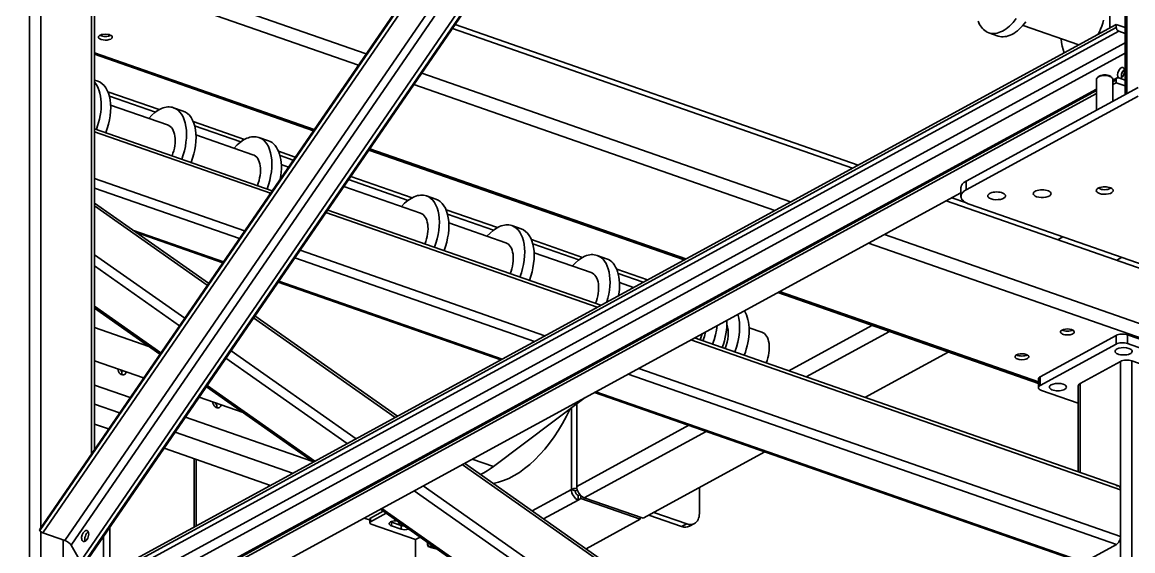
# Model space of a CAD drawing. Header units: millimetres. Extents: x 0 to 594, y 0 to 420.
# Drawn here: x 221.56 to 249, y 310.15 to 323.2 of the extents above; entities that cross this region are included whole.
import ezdxf

# ---------------------------------------------------------------- set-up
doc = ezdxf.new("R2010")
doc.units = ezdxf.units.MM

msp = doc.modelspace()

# ---------------------------------------------------------------- linework, layer by layer
at = {"color": 1, "lineweight": 35}
for p, q in [((248.808, 321.416), (248.808, 338.932)), ((248.852, 321.44), (248.852, 338.987)), ((221.984, 310.667), (236.874, 332.341)), ((236.884, 332.323), (221.994, 310.65)), ((222.072, 310.59), (236.962, 332.264)), ((222.611, 310.402), (237.501, 332.076)), ((222.767, 310.283), (237.657, 331.957)), ((222.997, 309.883), (237.888, 331.557)), ((223.075, 309.824), (237.966, 331.498)), ((223.098, 309.816), (237.989, 331.489)), ((230.059, 322.421), (221.709, 325.332)), ((221.559, 325.034), (229.865, 322.139)), ((248.431, 323.06), (248.431, 324.412)), ((221.74, 324.219), (221.74, 307.467)), ((222.022, 310.722), (222.022, 324.233)), ((223.271, 312.54), (223.271, 323.797)), ((223.346, 312.65), (223.346, 323.729)), ((246.122, 323.292), (246.041, 323.193)), ((248.276, 323.251), (248.258, 323.177)), ((248.59, 323.147), (222.003, 308.665)), ((248.59, 323.075), (222.003, 308.593)), ((248.652, 322.981), (222.065, 308.499)), ((232.189, 323.047), (242.077, 319.599)), ((232.255, 323.144), (242.212, 319.673)), ((245.216, 323.147), (245.179, 323.228)), ((245.238, 323.11), (245.216, 323.147)), ((245.261, 323.076), (245.238, 323.11)), ((245.287, 323.046), (245.261, 323.076)), ((245.314, 323.018), (245.287, 323.046)), ((245.343, 322.994), (245.314, 323.018)), ((245.373, 322.974), (245.343, 322.994)), ((245.405, 322.957), (245.373, 322.974)), ((245.778, 322.982), (245.734, 322.962)), ((245.823, 323.007), (245.778, 322.982)), ((245.868, 323.037), (245.823, 323.007)), ((245.912, 323.07), (245.868, 323.037)), ((245.956, 323.107), (245.912, 323.07)), ((246.041, 323.193), (245.956, 323.107)), ((246.147, 322.988), (246.102, 322.955)), ((246.19, 323.026), (246.147, 322.988)), ((246.276, 323.111), (246.19, 323.026)), ((246.357, 323.211), (246.276, 323.111)), ((247.666, 322.643), (246.287, 323.124)), ((248.206, 323.033), (248.174, 322.965)), ((248.235, 323.104), (248.206, 323.033)), ((248.258, 323.177), (248.235, 323.104)), ((248.59, 323.075), (248.59, 323.147)), ((248.59, 323.147), (248.808, 323.071)), ((248.595, 323.046), (248.59, 323.075)), ((248.608, 323.017), (248.595, 323.046)), ((248.628, 322.995), (248.608, 323.017)), ((248.652, 322.981), (248.628, 322.995)), ((248.808, 322.927), (248.652, 322.981)), ((223.448, 322.848), (223.445, 322.833)), ((223.445, 322.833), (223.447, 322.822)), ((223.447, 322.822), (223.453, 322.811)), ((223.457, 322.862), (223.448, 322.848)), ((223.453, 322.811), (223.476, 322.79)), ((223.473, 322.874), (223.457, 322.862)), ((223.494, 322.886), (223.473, 322.874)), ((223.476, 322.79), (223.512, 322.774)), ((223.484, 322.88), (223.509, 322.868)), ((223.52, 322.895), (223.494, 322.886)), ((223.509, 322.868), (223.541, 322.859)), ((223.512, 322.774), (223.558, 322.763)), ((223.549, 322.902), (223.52, 322.895)), ((223.541, 322.859), (223.577, 322.853)), ((223.615, 322.907), (223.549, 322.902)), ((223.558, 322.763), (223.61, 322.759)), ((223.577, 322.853), (223.615, 322.851)), ((223.61, 322.759), (223.661, 322.762)), ((223.68, 322.902), (223.615, 322.907)), ((223.615, 322.851), (223.652, 322.853)), ((223.652, 322.853), (223.688, 322.859)), ((223.661, 322.762), (223.709, 322.772)), ((223.709, 322.895), (223.68, 322.902)), ((223.688, 322.859), (223.72, 322.868)), ((223.735, 322.886), (223.709, 322.895)), ((223.709, 322.772), (223.747, 322.787)), ((223.72, 322.868), (223.745, 322.88)), ((223.756, 322.874), (223.735, 322.886)), ((223.747, 322.787), (223.763, 322.797)), ((223.772, 322.862), (223.756, 322.874)), ((223.763, 322.797), (223.775, 322.809)), ((223.781, 322.848), (223.772, 322.862)), ((223.775, 322.809), (223.782, 322.821)), ((223.785, 322.833), (223.781, 322.848)), ((223.782, 322.821), (223.785, 322.833)), ((245.439, 322.943), (245.405, 322.957)), ((245.478, 322.932), (245.439, 322.943)), ((245.673, 322.861), (245.439, 322.943)), ((245.518, 322.926), (245.478, 322.932)), ((245.559, 322.924), (245.518, 322.926)), ((245.602, 322.926), (245.559, 322.924)), ((245.645, 322.934), (245.602, 322.926)), ((245.689, 322.945), (245.645, 322.934)), ((245.712, 322.85), (245.673, 322.861)), ((245.734, 322.962), (245.689, 322.945)), ((245.752, 322.844), (245.712, 322.85)), ((245.794, 322.842), (245.752, 322.844)), ((245.836, 322.845), (245.794, 322.842)), ((245.879, 322.852), (245.836, 322.845)), ((245.923, 322.864), (245.879, 322.852)), ((245.968, 322.88), (245.923, 322.864)), ((246.013, 322.901), (245.968, 322.88)), ((246.057, 322.926), (246.013, 322.901)), ((246.102, 322.955), (246.057, 322.926)), ((247.238, 322.699), (247.23, 322.795)), ((248.174, 322.965), (248.137, 322.9)), ((248.808, 322.689), (222.487, 308.352)), ((248.808, 322.434), (222.612, 308.165)), ((223.346, 322.447), (228.776, 320.554)), ((247.254, 322.608), (247.238, 322.699)), ((247.277, 322.524), (247.254, 322.608)), ((247.307, 322.448), (247.277, 322.524)), ((223.346, 322.409), (228.755, 320.523)), ((240.546, 318.765), (231.43, 321.943)), ((248.166, 321.867), (248.186, 321.879)), ((248.186, 321.879), (248.211, 321.889)), ((248.225, 321.877), (248.188, 321.867)), ((248.211, 321.889), (248.241, 321.897)), ((248.267, 321.883), (248.225, 321.877)), ((248.241, 321.897), (248.275, 321.901)), ((248.31, 321.884), (248.267, 321.883)), ((248.275, 321.901), (248.309, 321.903)), ((248.309, 321.903), (248.344, 321.901)), ((248.353, 321.882), (248.31, 321.884)), ((248.344, 321.901), (248.376, 321.896)), ((248.394, 321.875), (248.353, 321.882)), ((248.376, 321.896), (248.406, 321.888)), ((248.406, 321.888), (248.428, 321.878)), ((248.428, 321.878), (248.446, 321.867)), ((248.63, 321.948), (248.624, 321.901)), ((248.624, 321.901), (248.63, 321.861)), ((248.645, 321.995), (248.63, 321.948)), ((248.669, 322.036), (248.645, 321.995)), ((248.698, 322.066), (248.669, 322.036)), ((248.714, 322.076), (248.698, 322.066)), ((248.729, 322.082), (248.714, 322.076)), ((248.724, 321.916), (248.718, 321.869)), ((248.718, 321.883), (248.723, 321.912)), ((248.718, 321.855), (248.718, 321.883)), ((248.723, 321.912), (248.731, 321.942)), ((248.74, 321.964), (248.724, 321.916)), ((248.744, 322.084), (248.729, 322.082)), ((248.731, 321.942), (248.743, 321.971)), ((248.764, 322.005), (248.74, 321.964)), ((248.743, 321.971), (248.758, 321.997)), ((248.758, 322.081), (248.744, 322.084)), ((248.749, 321.855), (248.766, 321.879)), ((248.775, 322.07), (248.758, 322.081)), ((248.758, 321.997), (248.775, 322.018)), ((248.794, 322.035), (248.764, 322.005)), ((248.766, 321.879), (248.78, 321.907)), ((248.788, 322.052), (248.775, 322.07)), ((248.775, 322.018), (248.794, 322.035)), ((248.78, 321.907), (248.79, 321.937)), ((248.796, 322.027), (248.788, 322.052)), ((248.79, 321.937), (248.797, 321.967)), ((248.799, 321.997), (248.796, 322.027)), ((248.797, 321.967), (248.799, 321.997)), ((223.427, 321.743), (223.346, 321.771)), ((223.346, 321.72), (223.381, 321.677)), ((223.381, 321.677), (223.412, 321.627)), ((223.412, 321.627), (223.439, 321.572)), ((223.427, 321.743), (223.483, 321.718)), ((223.483, 321.718), (223.535, 321.682)), ((223.535, 321.682), (223.582, 321.637)), ((223.582, 321.637), (223.624, 321.582)), ((231.236, 321.661), (240.154, 318.552)), ((248.112, 321.819), (248.106, 321.797)), ((248.106, 321.033), (248.106, 321.797)), ((248.131, 321.839), (248.112, 321.819)), ((248.166, 321.867), (248.131, 321.839)), ((248.156, 321.855), (248.131, 321.839)), ((248.152, 321.853), (248.166, 321.867)), ((248.188, 321.867), (248.156, 321.855)), ((248.431, 321.865), (248.394, 321.875)), ((248.458, 321.853), (248.431, 321.865)), ((248.446, 321.867), (248.459, 321.853)), ((248.446, 321.867), (248.481, 321.839)), ((248.481, 321.839), (248.458, 321.853)), ((248.499, 321.819), (248.481, 321.839)), ((248.506, 321.797), (248.499, 321.819)), ((248.614, 321.827), (248.506, 321.768)), ((248.506, 321.251), (248.506, 321.797)), ((248.592, 321.796), (248.506, 321.749)), ((248.506, 321.733), (248.59, 321.779)), ((248.59, 321.707), (248.506, 321.661)), ((248.59, 321.779), (248.591, 321.794)), ((248.59, 321.707), (248.59, 321.779)), ((248.808, 321.63), (248.59, 321.707)), ((248.591, 321.794), (248.596, 321.808)), ((248.596, 321.808), (248.604, 321.819)), ((248.604, 321.819), (248.614, 321.827)), ((248.614, 321.827), (248.632, 321.832)), ((248.63, 321.861), (248.636, 321.844)), ((248.632, 321.832), (248.652, 321.829)), ((248.636, 321.844), (248.645, 321.831)), ((248.652, 321.829), (248.808, 321.774)), ((248.691, 321.815), (248.711, 321.822)), ((248.711, 321.822), (248.73, 321.836)), ((248.718, 321.869), (248.723, 321.83)), ((248.723, 321.83), (248.718, 321.855)), ((248.73, 321.836), (248.749, 321.855)), ((222.019, 307.305), (248.106, 321.515)), ((248.106, 321.443), (222.019, 307.233)), ((248.106, 321.55), (222.027, 307.345)), ((248.106, 321.531), (222.065, 307.347)), ((223.439, 321.572), (223.462, 321.511)), ((223.462, 321.511), (223.481, 321.446)), ((223.481, 321.446), (223.495, 321.376)), ((223.495, 321.376), (223.505, 321.303)), ((223.624, 321.582), (223.66, 321.518)), ((223.66, 321.518), (223.69, 321.447)), ((223.676, 321.484), (224.944, 321.042)), ((223.69, 321.447), (223.714, 321.368)), ((223.712, 321.376), (224.849, 320.98)), ((223.714, 321.368), (223.731, 321.282)), ((244.885, 319.279), (249.133, 321.593)), ((244.885, 319.063), (249.133, 321.377)), ((223.507, 321.064), (223.499, 320.981)), ((223.505, 321.303), (223.51, 321.226)), ((223.511, 321.146), (223.507, 321.064)), ((223.51, 321.226), (223.511, 321.146)), ((223.731, 321.282), (223.742, 321.19)), ((223.742, 321.19), (223.746, 321.094)), ((223.746, 321.094), (223.742, 320.994)), ((225.152, 320.665), (223.744, 321.156)), ((224.92, 321.028), (225, 321.069)), ((225, 321.069), (225.039, 321.084)), ((225.039, 321.084), (225.079, 321.096)), ((225.079, 321.096), (225.118, 321.104)), ((225.118, 321.104), (225.156, 321.108)), ((225.156, 321.108), (225.194, 321.109)), ((225.194, 321.109), (225.23, 321.106)), ((225.23, 321.106), (225.266, 321.1)), ((225.266, 321.1), (225.301, 321.09)), ((225.301, 321.09), (225.357, 321.065)), ((225.535, 321.008), (225.301, 321.09)), ((225.357, 321.065), (225.409, 321.029)), ((223.469, 320.81), (223.447, 320.724)), ((223.486, 320.896), (223.469, 320.81)), ((223.499, 320.981), (223.486, 320.896)), ((223.715, 320.787), (223.692, 320.682)), ((223.732, 320.891), (223.715, 320.787)), ((223.742, 320.994), (223.732, 320.891)), ((224.687, 320.827), (224.762, 320.906)), ((224.762, 320.906), (224.84, 320.973)), ((224.84, 320.973), (224.92, 321.028)), ((225.409, 321.029), (225.456, 320.984)), ((225.456, 320.984), (225.498, 320.929)), ((225.498, 320.929), (225.534, 320.865)), ((225.534, 320.865), (225.564, 320.793)), ((225.535, 321.008), (225.591, 320.983)), ((225.564, 320.793), (225.588, 320.714)), ((225.591, 320.983), (225.643, 320.947)), ((225.643, 320.947), (225.69, 320.902)), ((225.69, 320.902), (225.732, 320.847)), ((225.732, 320.847), (225.768, 320.783)), ((225.768, 320.783), (225.799, 320.712)), ((227.737, 319.041), (223.346, 320.571)), ((223.422, 320.639), (223.392, 320.555)), ((223.447, 320.724), (223.422, 320.639)), ((223.662, 320.577), (223.626, 320.474)), ((223.692, 320.682), (223.662, 320.577)), ((225.152, 320.665), (225.186, 320.65)), ((225.186, 320.65), (225.217, 320.628)), ((225.217, 320.628), (225.245, 320.601)), ((225.245, 320.601), (225.269, 320.568)), ((225.269, 320.568), (225.291, 320.53)), ((225.291, 320.53), (225.308, 320.486)), ((225.588, 320.714), (225.606, 320.629)), ((225.606, 320.629), (225.616, 320.537)), ((225.616, 320.537), (225.62, 320.441)), ((225.784, 320.749), (227.052, 320.307)), ((225.799, 320.712), (225.822, 320.633)), ((225.82, 320.641), (226.957, 320.245)), ((225.822, 320.633), (225.84, 320.547)), ((225.84, 320.547), (225.85, 320.455)), ((227.692, 318.976), (223.346, 320.491)), ((225.308, 320.486), (225.322, 320.439)), ((225.322, 320.439), (225.332, 320.387)), ((225.332, 320.387), (225.337, 320.332)), ((225.339, 320.274), (225.336, 320.214)), ((225.337, 320.332), (225.339, 320.274)), ((225.606, 320.238), (225.59, 320.134)), ((225.617, 320.341), (225.606, 320.238)), ((225.62, 320.441), (225.617, 320.341)), ((225.851, 320.259), (225.841, 320.156)), ((225.85, 320.455), (225.854, 320.359)), ((225.854, 320.359), (225.851, 320.259)), ((227.261, 319.93), (225.852, 320.421)), ((226.871, 320.171), (226.949, 320.238)), ((226.949, 320.238), (227.028, 320.293)), ((227.028, 320.293), (227.108, 320.334)), ((227.108, 320.334), (227.148, 320.349)), ((227.148, 320.349), (227.187, 320.361)), ((227.187, 320.361), (227.226, 320.369)), ((227.226, 320.369), (227.264, 320.373)), ((227.264, 320.373), (227.302, 320.374)), ((227.302, 320.374), (227.339, 320.372)), ((227.339, 320.372), (227.374, 320.365)), ((227.374, 320.365), (227.409, 320.355)), ((227.409, 320.355), (227.465, 320.33)), ((227.643, 320.273), (227.409, 320.355)), ((227.465, 320.33), (227.517, 320.294)), ((227.517, 320.294), (227.564, 320.249)), ((227.564, 320.249), (227.606, 320.194)), ((227.643, 320.273), (227.689, 320.254)), ((227.689, 320.254), (227.732, 320.227)), ((225.283, 319.965), (225.261, 319.904)), ((225.302, 320.027), (225.283, 319.965)), ((225.318, 320.09), (225.302, 320.027)), ((225.329, 320.152), (225.318, 320.09)), ((225.336, 320.214), (225.329, 320.152)), ((225.566, 320.028), (225.536, 319.924)), ((225.59, 320.134), (225.566, 320.028)), ((225.824, 320.052), (225.8, 319.947)), ((225.841, 320.156), (225.824, 320.052)), ((226.795, 320.092), (226.871, 320.171)), ((227.606, 320.194), (227.642, 320.13)), ((227.642, 320.13), (227.673, 320.058)), ((227.673, 320.058), (227.697, 319.979)), ((227.697, 319.979), (227.714, 319.894)), ((227.732, 320.227), (227.772, 320.195)), ((227.772, 320.195), (227.808, 320.155)), ((227.808, 320.155), (227.842, 320.11)), ((227.842, 320.11), (227.871, 320.06)), ((227.871, 320.06), (227.897, 320.003)), ((227.893, 320.014), (228.306, 319.869)), ((227.897, 320.003), (227.918, 319.942)), ((230.126, 320.045), (237.912, 317.331)), ((230.148, 320.076), (237.955, 317.354)), ((225.536, 319.924), (225.5, 319.82)), ((225.77, 319.842), (225.735, 319.739)), ((225.8, 319.947), (225.77, 319.842)), ((227.261, 319.93), (227.294, 319.915)), ((227.294, 319.915), (227.325, 319.893)), ((227.325, 319.893), (227.353, 319.866)), ((227.353, 319.866), (227.378, 319.833)), ((227.378, 319.833), (227.399, 319.795)), ((227.399, 319.795), (227.417, 319.751)), ((227.417, 319.751), (227.43, 319.704)), ((227.43, 319.704), (227.44, 319.652)), ((227.714, 319.894), (227.724, 319.802)), ((227.724, 319.802), (227.728, 319.706)), ((227.728, 319.706), (227.725, 319.606)), ((227.918, 319.942), (227.936, 319.877)), ((227.929, 319.906), (228.254, 319.793)), ((227.936, 319.877), (227.949, 319.807)), ((227.949, 319.807), (227.958, 319.733)), ((227.958, 319.733), (227.962, 319.656)), ((228.138, 319.624), (227.961, 319.686)), ((227.437, 319.417), (227.426, 319.355)), ((227.444, 319.479), (227.437, 319.417)), ((227.44, 319.652), (227.446, 319.597)), ((227.447, 319.539), (227.444, 319.479)), ((227.446, 319.597), (227.447, 319.539)), ((227.715, 319.503), (227.698, 319.399)), ((227.725, 319.606), (227.715, 319.503)), ((227.948, 319.412), (227.934, 319.328)), ((227.957, 319.495), (227.948, 319.412)), ((227.962, 319.577), (227.957, 319.495)), ((227.962, 319.656), (227.962, 319.577)), ((227.054, 318.047), (223.346, 319.339)), ((227.392, 319.23), (227.369, 319.169)), ((227.411, 319.292), (227.392, 319.23)), ((227.426, 319.355), (227.411, 319.292)), ((227.645, 319.189), (227.609, 319.085)), ((227.674, 319.293), (227.645, 319.189)), ((227.698, 319.399), (227.674, 319.293)), ((231.399, 318.487), (229.509, 319.146)), ((229.625, 319.315), (231.096, 318.802)), ((229.677, 319.391), (231.191, 318.864)), ((244.754, 319.116), (244.756, 319.138)), ((244.756, 319.138), (244.762, 319.16)), ((244.762, 319.16), (244.773, 319.181)), ((244.773, 319.181), (244.788, 319.203)), ((244.788, 319.203), (244.806, 319.223)), ((244.806, 319.223), (244.829, 319.243)), ((244.829, 319.243), (244.885, 319.279)), ((244.885, 319.279), (244.885, 319.063)), ((248.265, 319.133), (248.225, 319.127)), ((248.306, 319.134), (248.265, 319.133)), ((248.347, 319.133), (248.306, 319.134)), ((248.386, 319.127), (248.347, 319.133)), ((244.754, 318.989), (222.706, 306.98)), ((223.346, 319.106), (226.925, 317.858)), ((231.167, 318.85), (231.247, 318.891)), ((231.247, 318.891), (231.286, 318.906)), ((231.286, 318.906), (231.326, 318.918)), ((231.326, 318.918), (231.365, 318.926)), ((231.365, 318.926), (231.403, 318.931)), ((231.403, 318.931), (231.441, 318.932)), ((231.441, 318.932), (231.477, 318.929)), ((231.477, 318.929), (231.513, 318.922)), ((231.513, 318.922), (231.548, 318.912)), ((231.548, 318.912), (231.604, 318.887)), ((231.782, 318.831), (231.548, 318.912)), ((231.604, 318.887), (231.656, 318.851)), ((244.527, 318.866), (244.867, 318.747)), ((244.754, 318.9), (244.754, 319.116)), ((244.756, 318.922), (244.754, 318.9)), ((244.754, 318.9), (244.758, 318.871)), ((244.762, 318.944), (244.756, 318.922)), ((244.758, 318.871), (244.769, 318.842)), ((244.773, 318.965), (244.762, 318.944)), ((244.788, 318.987), (244.773, 318.965)), ((244.806, 319.007), (244.788, 318.987)), ((244.829, 319.027), (244.806, 319.007)), ((244.885, 319.063), (244.829, 319.027)), ((245.419, 318.932), (245.415, 318.914)), ((245.415, 318.914), (245.421, 318.892)), ((245.432, 318.95), (245.419, 318.932)), ((245.421, 318.892), (245.437, 318.872)), ((245.452, 318.967), (245.432, 318.95)), ((245.437, 318.872), (245.463, 318.854)), ((245.479, 318.981), (245.452, 318.967)), ((245.513, 318.993), (245.479, 318.981)), ((245.551, 319.002), (245.513, 318.993)), ((245.592, 319.008), (245.551, 319.002)), ((245.635, 319.009), (245.592, 319.008)), ((245.678, 319.008), (245.635, 319.009)), ((245.719, 319.002), (245.678, 319.008)), ((245.757, 318.993), (245.719, 319.002)), ((245.791, 318.981), (245.757, 318.993)), ((245.782, 318.842), (245.821, 318.863)), ((245.818, 318.967), (245.791, 318.981)), ((245.838, 318.95), (245.818, 318.967)), ((245.821, 318.863), (245.836, 318.874)), ((245.836, 318.874), (245.846, 318.887)), ((245.851, 318.932), (245.838, 318.95)), ((245.846, 318.887), (245.853, 318.9)), ((245.855, 318.914), (245.851, 318.932)), ((245.853, 318.9), (245.855, 318.914)), ((246.544, 318.987), (246.539, 318.968)), ((246.539, 318.968), (246.545, 318.947)), ((246.556, 319.005), (246.544, 318.987)), ((246.545, 318.947), (246.561, 318.927)), ((246.577, 319.021), (246.556, 319.005)), ((246.561, 318.927), (246.587, 318.908)), ((246.604, 319.036), (246.577, 319.021)), ((246.587, 318.908), (246.622, 318.893)), ((246.637, 319.048), (246.604, 319.036)), ((246.622, 318.893), (246.675, 318.88)), ((246.675, 319.057), (246.637, 319.048)), ((246.717, 319.062), (246.675, 319.057)), ((246.675, 318.88), (246.735, 318.873)), ((246.759, 319.064), (246.717, 319.062)), ((246.735, 318.873), (246.796, 318.874)), ((246.802, 319.062), (246.759, 319.064)), ((246.796, 318.874), (246.855, 318.882)), ((246.844, 319.057), (246.802, 319.062)), ((246.882, 319.048), (246.844, 319.057)), ((246.855, 318.882), (246.906, 318.897)), ((246.915, 319.036), (246.882, 319.048)), ((246.906, 318.897), (246.946, 318.917)), ((246.942, 319.021), (246.915, 319.036)), ((246.963, 319.005), (246.942, 319.021)), ((246.946, 318.917), (246.96, 318.929)), ((246.96, 318.929), (246.971, 318.941)), ((246.975, 318.987), (246.963, 319.005)), ((246.971, 318.941), (246.977, 318.955)), ((246.979, 318.968), (246.975, 318.987)), ((246.977, 318.955), (246.979, 318.968)), ((248.1, 319.061), (248.096, 319.043)), ((248.096, 319.043), (248.101, 319.023)), ((248.112, 319.078), (248.1, 319.061)), ((248.101, 319.023), (248.116, 319.003)), ((248.131, 319.094), (248.112, 319.078)), ((248.116, 319.003), (248.141, 318.986)), ((248.157, 319.108), (248.131, 319.094)), ((248.141, 318.986), (248.174, 318.971)), ((248.166, 319.099), (248.156, 319.107)), ((248.189, 319.119), (248.157, 319.108)), ((248.157, 319.107), (248.166, 319.099)), ((248.166, 319.099), (248.191, 319.084)), ((248.174, 318.971), (248.225, 318.958)), ((248.225, 319.127), (248.189, 319.119)), ((248.191, 319.084), (248.224, 319.073)), ((248.224, 319.073), (248.263, 319.066)), ((248.225, 318.958), (248.282, 318.952)), ((248.263, 319.066), (248.306, 319.063)), ((248.282, 318.952), (248.341, 318.953)), ((248.306, 319.063), (248.348, 319.066)), ((248.341, 318.953), (248.397, 318.96)), ((248.348, 319.066), (248.387, 319.073)), ((248.422, 319.119), (248.386, 319.127)), ((248.387, 319.073), (248.42, 319.084)), ((248.397, 318.96), (248.445, 318.975)), ((248.42, 319.084), (248.446, 319.099)), ((248.454, 319.108), (248.422, 319.119)), ((248.445, 318.975), (248.483, 318.994)), ((248.446, 319.099), (248.455, 319.107)), ((248.446, 319.099), (248.456, 319.107)), ((248.48, 319.094), (248.454, 319.108)), ((248.5, 319.078), (248.48, 319.094)), ((248.483, 318.994), (248.507, 319.018)), ((248.512, 319.061), (248.5, 319.078)), ((248.507, 319.018), (248.514, 319.03)), ((248.516, 319.043), (248.512, 319.061)), ((248.514, 319.03), (248.516, 319.043)), ((223.346, 318.734), (226.165, 316.753)), ((223.346, 318.663), (226.132, 316.705)), ((230.934, 318.65), (231.009, 318.729)), ((231.009, 318.729), (231.087, 318.796)), ((231.087, 318.796), (231.167, 318.85)), ((231.656, 318.851), (231.703, 318.806)), ((231.703, 318.806), (231.745, 318.751)), ((231.745, 318.751), (231.781, 318.687)), ((231.781, 318.687), (231.811, 318.616)), ((231.782, 318.831), (231.838, 318.805)), ((231.811, 318.616), (231.835, 318.537)), ((231.838, 318.805), (231.89, 318.77)), ((231.89, 318.77), (231.937, 318.724)), ((231.937, 318.724), (231.979, 318.669)), ((231.979, 318.669), (232.015, 318.606)), ((232.015, 318.606), (232.046, 318.534)), ((244.392, 318.792), (251.788, 316.214)), ((244.769, 318.842), (244.787, 318.814)), ((244.787, 318.814), (244.813, 318.787)), ((244.813, 318.787), (244.846, 318.761)), ((244.846, 318.761), (244.884, 318.737)), ((244.884, 318.737), (244.929, 318.715)), ((244.929, 318.715), (244.979, 318.696)), ((250.289, 316.845), (244.979, 318.696)), ((245.463, 318.854), (245.498, 318.839)), ((245.498, 318.839), (245.551, 318.825)), ((245.551, 318.825), (245.61, 318.818)), ((245.61, 318.818), (245.672, 318.819)), ((245.672, 318.819), (245.73, 318.827)), ((245.73, 318.827), (245.782, 318.842)), ((235.766, 316.162), (229.064, 318.498)), ((235.856, 316.21), (229.108, 318.563)), ((231.399, 318.487), (231.433, 318.472)), ((231.433, 318.472), (231.464, 318.451)), ((231.464, 318.451), (231.492, 318.423)), ((231.492, 318.423), (231.516, 318.39)), ((231.516, 318.39), (231.538, 318.352)), ((231.538, 318.352), (231.555, 318.309)), ((231.835, 318.537), (231.852, 318.451)), ((231.852, 318.451), (231.863, 318.359)), ((231.863, 318.359), (231.867, 318.263)), ((232.031, 318.571), (233.299, 318.129)), ((232.046, 318.534), (232.069, 318.455)), ((232.067, 318.463), (233.204, 318.067)), ((232.069, 318.455), (232.087, 318.369)), ((232.087, 318.369), (232.097, 318.278)), ((226.529, 317.282), (224.313, 318.054)), ((231.555, 318.309), (231.569, 318.261)), ((231.569, 318.261), (231.579, 318.209)), ((231.583, 318.036), (231.576, 317.975)), ((231.579, 318.209), (231.584, 318.154)), ((231.586, 318.096), (231.583, 318.036)), ((231.584, 318.154), (231.586, 318.096)), ((231.853, 318.06), (231.836, 317.956)), ((231.863, 318.163), (231.853, 318.06)), ((231.867, 318.263), (231.863, 318.163)), ((232.098, 318.081), (232.088, 317.979)), ((232.097, 318.278), (232.101, 318.181)), ((232.101, 318.181), (232.098, 318.081)), ((233.508, 317.752), (232.099, 318.243)), ((233.118, 317.994), (233.196, 318.061)), ((233.196, 318.061), (233.275, 318.115)), ((233.275, 318.115), (233.355, 318.156)), ((233.355, 318.156), (233.395, 318.171)), ((233.395, 318.171), (233.434, 318.183)), ((233.434, 318.183), (233.473, 318.191)), ((233.473, 318.191), (233.511, 318.196)), ((233.511, 318.196), (233.549, 318.197)), ((233.549, 318.197), (233.586, 318.194)), ((233.586, 318.194), (233.621, 318.187)), ((233.621, 318.187), (233.656, 318.177)), ((233.656, 318.177), (233.712, 318.152)), ((233.89, 318.096), (233.656, 318.177)), ((233.712, 318.152), (233.764, 318.116)), ((233.764, 318.116), (233.811, 318.071)), ((233.811, 318.071), (233.853, 318.016)), ((233.89, 318.096), (233.946, 318.07)), ((233.946, 318.07), (233.998, 318.035)), ((233.998, 318.035), (234.045, 317.989)), ((226.515, 317.262), (224.385, 318.004)), ((231.53, 317.787), (231.508, 317.726)), ((231.549, 317.849), (231.53, 317.787)), ((231.564, 317.912), (231.549, 317.849)), ((231.576, 317.975), (231.564, 317.912)), ((231.813, 317.851), (231.783, 317.746)), ((231.836, 317.956), (231.813, 317.851)), ((232.047, 317.769), (232.017, 317.664)), ((232.071, 317.874), (232.047, 317.769)), ((232.088, 317.979), (232.071, 317.874)), ((233.042, 317.915), (233.118, 317.994)), ((233.853, 318.016), (233.889, 317.952)), ((233.889, 317.952), (233.92, 317.881)), ((233.92, 317.881), (233.944, 317.802)), ((233.944, 317.802), (233.961, 317.716)), ((234.045, 317.989), (234.087, 317.934)), ((234.087, 317.934), (234.124, 317.871)), ((234.124, 317.871), (234.154, 317.799)), ((234.14, 317.836), (235.407, 317.394)), ((234.154, 317.799), (234.178, 317.72)), ((251.788, 314.846), (242.861, 317.958)), ((247.15, 317.831), (247.271, 317.897)), ((234.476, 315.459), (228.425, 317.569)), ((231.783, 317.746), (231.747, 317.643)), ((232.017, 317.664), (231.982, 317.561)), ((233.508, 317.752), (233.541, 317.737)), ((233.541, 317.737), (233.572, 317.716)), ((233.572, 317.716), (233.6, 317.688)), ((233.6, 317.688), (233.625, 317.655)), ((233.625, 317.655), (233.646, 317.617)), ((233.646, 317.617), (233.664, 317.574)), ((233.664, 317.574), (233.677, 317.526)), ((233.677, 317.526), (233.687, 317.474)), ((233.961, 317.716), (233.971, 317.624)), ((233.971, 317.624), (233.975, 317.528)), ((233.975, 317.528), (233.972, 317.428)), ((234.176, 317.728), (235.312, 317.332)), ((234.178, 317.72), (234.195, 317.634)), ((234.195, 317.634), (234.206, 317.543)), ((234.206, 317.543), (234.209, 317.447)), ((235.616, 317.017), (234.208, 317.508)), ((242.469, 317.745), (251.638, 314.548)), ((225.574, 315.892), (223.346, 317.458)), ((228.296, 317.38), (234.215, 315.317)), ((233.684, 317.24), (233.673, 317.177)), ((233.691, 317.301), (233.684, 317.24)), ((233.687, 317.474), (233.693, 317.419)), ((233.694, 317.361), (233.691, 317.301)), ((233.693, 317.419), (233.694, 317.361)), ((233.945, 317.221), (233.921, 317.116)), ((233.962, 317.325), (233.945, 317.221)), ((233.972, 317.428), (233.962, 317.325)), ((234.196, 317.244), (234.179, 317.139)), ((234.206, 317.346), (234.196, 317.244)), ((234.209, 317.447), (234.206, 317.346)), ((235.15, 317.18), (235.226, 317.259)), ((235.226, 317.259), (235.304, 317.326)), ((235.304, 317.326), (235.383, 317.38)), ((235.383, 317.38), (235.463, 317.421)), ((235.463, 317.421), (235.503, 317.436)), ((235.503, 317.436), (235.542, 317.448)), ((235.542, 317.448), (235.581, 317.456)), ((235.581, 317.456), (235.62, 317.461)), ((235.62, 317.461), (235.657, 317.462)), ((235.657, 317.462), (235.694, 317.459)), ((235.694, 317.459), (235.73, 317.452)), ((235.73, 317.452), (235.764, 317.442)), ((235.764, 317.442), (235.816, 317.419)), ((235.999, 317.361), (235.764, 317.442)), ((235.816, 317.419), (235.865, 317.387)), ((235.865, 317.387), (235.91, 317.346)), ((235.91, 317.346), (235.95, 317.298)), ((235.95, 317.298), (235.985, 317.241)), ((235.985, 317.241), (236.016, 317.178)), ((235.999, 317.361), (236.043, 317.342)), ((236.043, 317.342), (236.085, 317.316)), ((236.085, 317.316), (236.124, 317.285)), ((236.124, 317.285), (236.16, 317.247)), ((236.16, 317.247), (236.193, 317.204)), ((248.603, 317.325), (248.723, 317.391)), ((223.346, 317.183), (225.446, 315.706)), ((233.639, 317.052), (233.616, 316.991)), ((233.658, 317.114), (233.639, 317.052)), ((233.673, 317.177), (233.658, 317.114)), ((233.892, 317.011), (233.856, 316.908)), ((233.921, 317.116), (233.892, 317.011)), ((234.156, 317.034), (234.126, 316.929)), ((234.179, 317.139), (234.156, 317.034)), ((235.616, 317.017), (235.65, 317.002)), ((235.65, 317.002), (235.68, 316.981)), ((235.68, 316.981), (235.708, 316.953)), ((235.708, 316.953), (235.733, 316.92)), ((236.016, 317.178), (236.041, 317.107)), ((236.041, 317.107), (236.06, 317.031)), ((236.06, 317.031), (236.074, 316.949)), ((236.074, 316.949), (236.081, 316.863)), ((236.193, 317.204), (236.222, 317.155)), ((236.222, 317.155), (236.248, 317.101)), ((236.248, 317.101), (236.27, 317.043)), ((236.248, 317.101), (237.006, 316.837)), ((236.27, 317.043), (236.287, 316.98)), ((236.284, 316.993), (236.899, 316.779)), ((236.287, 316.98), (236.301, 316.912)), ((233.387, 314.866), (227.886, 316.784)), ((233.415, 314.881), (227.9, 316.804)), ((234.126, 316.929), (234.09, 316.826)), ((235.733, 316.92), (235.754, 316.882)), ((235.754, 316.882), (235.772, 316.839)), ((235.772, 316.839), (235.786, 316.791)), ((235.786, 316.791), (235.795, 316.739)), ((235.795, 316.739), (235.801, 316.684)), ((235.801, 316.684), (235.802, 316.626)), ((236.079, 316.679), (236.069, 316.584)), ((236.083, 316.773), (236.079, 316.679)), ((236.081, 316.863), (236.083, 316.773)), ((236.301, 316.912), (236.311, 316.842)), ((236.311, 316.842), (236.316, 316.768)), ((236.318, 316.691), (236.315, 316.612)), ((236.665, 316.652), (236.316, 316.773)), ((236.316, 316.768), (236.318, 316.691)), ((235.781, 316.442), (235.766, 316.379)), ((235.792, 316.505), (235.781, 316.442)), ((235.799, 316.566), (235.792, 316.505)), ((235.802, 316.626), (235.799, 316.566)), ((236.032, 316.389), (236.005, 316.292)), ((236.053, 316.487), (236.032, 316.389)), ((236.069, 316.584), (236.053, 316.487)), ((236.307, 316.532), (236.296, 316.45)), ((236.315, 316.612), (236.307, 316.532)), ((240.227, 316.524), (246.669, 314.278)), ((240.27, 316.547), (246.669, 314.316)), ((223.346, 316.185), (224.984, 315.034)), ((223.346, 316.14), (224.963, 315.003)), ((235.747, 316.317), (235.725, 316.256)), ((235.766, 316.379), (235.747, 316.317)), ((227.278, 315.899), (230.773, 313.442)), ((227.311, 315.947), (230.83, 313.473)), ((238.971, 315.84), (238.972, 315.76)), ((239.243, 315.988), (239.267, 315.889)), ((239.267, 315.889), (239.281, 315.782)), ((239.403, 316.075), (239.43, 316.028)), ((239.43, 316.028), (239.453, 315.976)), ((239.453, 315.976), (239.473, 315.92)), ((239.473, 315.92), (239.49, 315.86)), ((239.49, 315.86), (239.503, 315.797)), ((223.346, 315.664), (224.689, 315.196)), ((238.714, 315.593), (238.69, 315.477)), ((238.73, 315.708), (238.714, 315.593)), ((238.961, 315.593), (238.948, 315.508)), ((238.969, 315.677), (238.961, 315.593)), ((238.972, 315.76), (238.969, 315.677)), ((238.972, 315.728), (238.989, 315.668)), ((238.989, 315.668), (239, 315.601)), ((239, 315.601), (239.004, 315.529)), ((239.285, 315.669), (239.28, 315.55)), ((239.281, 315.782), (239.285, 315.669)), ((239.503, 315.797), (239.512, 315.73)), ((239.512, 315.73), (239.518, 315.66)), ((239.519, 315.588), (239.517, 315.514)), ((239.518, 315.66), (239.519, 315.588)), ((239.833, 315.547), (239.518, 315.657)), ((240.499, 314.592), (242.556, 315.712)), ((247.224, 315.576), (247.217, 315.564)), ((247.235, 315.587), (247.224, 315.576)), ((247.251, 315.598), (247.235, 315.587)), ((247.29, 315.613), (247.251, 315.598)), ((247.253, 315.599), (247.279, 315.586)), ((247.279, 315.586), (247.31, 315.577)), ((247.337, 315.623), (247.29, 315.613)), ((247.31, 315.577), (247.346, 315.571)), ((247.389, 315.625), (247.337, 315.623)), ((247.346, 315.571), (247.384, 315.569)), ((247.384, 315.569), (247.422, 315.571)), ((247.44, 315.621), (247.389, 315.625)), ((247.422, 315.571), (247.458, 315.577)), ((247.486, 315.611), (247.44, 315.621)), ((247.458, 315.577), (247.49, 315.586)), ((247.523, 315.594), (247.486, 315.611)), ((247.49, 315.586), (247.515, 315.599)), ((247.546, 315.574), (247.523, 315.594)), ((247.552, 315.563), (247.546, 315.574)), ((248.696, 311.654), (238.081, 315.355)), ((248.649, 311.751), (238.17, 315.403)), ((238.333, 315.43), (238.307, 315.356)), ((238.356, 315.505), (238.333, 315.43)), ((238.417, 315.44), (238.379, 315.331)), ((238.443, 315.552), (238.417, 315.44)), ((238.658, 315.361), (238.619, 315.247)), ((238.69, 315.477), (238.658, 315.361)), ((238.909, 315.335), (238.883, 315.25)), ((238.93, 315.422), (238.909, 315.335)), ((238.948, 315.508), (238.93, 315.422)), ((238.976, 315.297), (238.954, 315.218)), ((238.992, 315.376), (238.976, 315.297)), ((239.001, 315.454), (238.992, 315.376)), ((239.004, 315.529), (239.001, 315.454)), ((239.241, 315.303), (239.207, 315.179)), ((239.265, 315.427), (239.241, 315.303)), ((239.28, 315.55), (239.265, 315.427)), ((239.502, 315.362), (239.488, 315.284)), ((239.511, 315.439), (239.502, 315.362)), ((239.517, 315.514), (239.511, 315.439)), ((239.866, 315.532), (239.833, 315.547)), ((239.897, 315.511), (239.866, 315.532)), ((239.925, 315.483), (239.897, 315.511)), ((239.95, 315.45), (239.925, 315.483)), ((239.971, 315.412), (239.95, 315.45)), ((239.989, 315.369), (239.971, 315.412)), ((240.002, 315.321), (239.989, 315.369)), ((240.012, 315.269), (240.002, 315.321)), ((240.928, 314.442), (242.985, 315.562)), ((246.713, 314.446), (248.587, 315.467)), ((247.217, 315.564), (247.214, 315.551)), ((247.214, 315.551), (247.217, 315.537)), ((247.217, 315.537), (247.227, 315.523)), ((247.227, 315.523), (247.243, 315.51)), ((247.243, 315.51), (247.264, 315.499)), ((247.264, 315.499), (247.29, 315.49)), ((247.29, 315.49), (247.319, 315.483)), ((247.319, 315.483), (247.384, 315.477)), ((247.384, 315.477), (247.449, 315.483)), ((247.449, 315.483), (247.479, 315.49)), ((247.479, 315.49), (247.504, 315.499)), ((247.504, 315.499), (247.526, 315.51)), ((247.526, 315.51), (247.541, 315.523)), ((247.541, 315.523), (247.551, 315.537)), ((247.551, 315.537), (247.554, 315.551)), ((247.554, 315.551), (247.552, 315.563)), ((248.587, 315.467), (248.614, 315.479)), ((248.587, 315.251), (248.587, 315.467)), ((248.614, 315.479), (248.646, 315.489)), ((248.646, 315.489), (248.682, 315.496)), ((248.682, 315.496), (248.721, 315.499)), ((248.721, 315.499), (248.76, 315.499)), ((248.76, 315.499), (248.799, 315.496)), ((248.799, 315.496), (248.835, 315.49)), ((248.835, 315.49), (248.868, 315.481)), ((248.868, 315.481), (251.21, 314.664)), ((248.868, 315.481), (248.868, 315.265)), ((229.807, 312.916), (226.72, 315.086)), ((238.883, 315.25), (238.853, 315.165)), ((238.954, 315.218), (238.926, 315.14)), ((239.207, 315.179), (239.166, 315.057)), ((239.427, 315.051), (239.4, 314.975)), ((239.451, 315.129), (239.427, 315.051)), ((239.471, 315.206), (239.451, 315.129)), ((239.488, 315.284), (239.471, 315.206)), ((239.998, 314.972), (240.009, 315.035)), ((240.009, 315.035), (240.016, 315.096)), ((240.018, 315.214), (240.012, 315.269)), ((240.016, 315.096), (240.019, 315.156)), ((240.019, 315.156), (240.018, 315.214)), ((242.381, 313.936), (244.438, 315.056)), ((246.713, 314.23), (248.587, 315.251)), ((248.567, 315.089), (248.564, 315.074)), ((248.564, 315.074), (248.568, 315.056)), ((248.576, 315.104), (248.567, 315.089)), ((248.568, 315.056), (248.58, 315.039)), ((248.59, 315.118), (248.576, 315.104)), ((248.58, 315.039), (248.599, 315.023)), ((248.614, 315.263), (248.587, 315.251)), ((248.61, 315.131), (248.59, 315.118)), ((248.599, 315.023), (248.626, 315.009)), ((248.658, 315.15), (248.61, 315.131)), ((248.646, 315.273), (248.614, 315.263)), ((248.682, 315.28), (248.646, 315.273)), ((248.716, 315.162), (248.658, 315.15)), ((248.721, 315.283), (248.682, 315.28)), ((248.78, 315.166), (248.716, 315.162)), ((248.76, 315.283), (248.721, 315.283)), ((248.799, 315.28), (248.76, 315.283)), ((248.844, 315.16), (248.78, 315.166)), ((248.835, 315.274), (248.799, 315.28)), ((248.868, 315.265), (248.835, 315.274)), ((248.9, 315.147), (248.844, 315.16)), ((248.868, 315.265), (251.21, 314.448)), ((248.945, 315.127), (248.9, 315.147)), ((248.923, 315.009), (248.949, 315.023)), ((248.962, 315.115), (248.945, 315.127)), ((248.949, 315.023), (248.968, 315.039)), ((248.974, 315.102), (248.962, 315.115)), ((248.968, 315.039), (248.98, 315.056)), ((248.982, 315.088), (248.974, 315.102)), ((248.98, 315.056), (248.984, 315.074)), ((248.984, 315.074), (248.982, 315.088)), ((224.56, 314.417), (223.346, 314.84)), ((226.592, 314.901), (229.586, 312.796)), ((239.941, 314.786), (239.964, 314.847)), ((239.964, 314.847), (239.983, 314.909)), ((239.983, 314.909), (239.998, 314.972)), ((246.092, 314.951), (246.09, 314.939)), ((246.09, 314.939), (246.093, 314.924)), ((246.099, 314.963), (246.092, 314.951)), ((246.093, 314.924), (246.103, 314.911)), ((246.111, 314.975), (246.099, 314.963)), ((246.103, 314.911), (246.118, 314.898)), ((246.127, 314.985), (246.111, 314.975)), ((246.118, 314.898), (246.139, 314.887)), ((246.165, 315.001), (246.127, 314.985)), ((246.129, 314.986), (246.154, 314.974)), ((246.139, 314.887), (246.165, 314.877)), ((246.154, 314.974), (246.186, 314.964)), ((246.213, 315.01), (246.165, 315.001)), ((246.165, 314.877), (246.195, 314.871)), ((246.186, 314.964), (246.222, 314.959)), ((246.195, 314.871), (246.26, 314.865)), ((246.265, 315.013), (246.213, 315.01)), ((246.222, 314.959), (246.26, 314.957)), ((246.26, 314.957), (246.298, 314.959)), ((246.26, 314.865), (246.325, 314.871)), ((246.316, 315.009), (246.265, 315.013)), ((246.298, 314.959), (246.333, 314.964)), ((246.362, 314.998), (246.316, 315.009)), ((246.325, 314.871), (246.354, 314.877)), ((246.333, 314.964), (246.365, 314.974)), ((246.354, 314.877), (246.38, 314.887)), ((246.398, 314.982), (246.362, 314.998)), ((246.365, 314.974), (246.391, 314.986)), ((246.38, 314.887), (246.401, 314.898)), ((246.422, 314.961), (246.398, 314.982)), ((246.401, 314.898), (246.417, 314.911)), ((246.417, 314.911), (246.426, 314.924)), ((246.428, 314.95), (246.422, 314.961)), ((246.426, 314.924), (246.43, 314.939)), ((246.43, 314.939), (246.428, 314.95)), ((248.696, 314.822), (247.696, 314.278)), ((248.626, 315.009), (248.657, 314.998)), ((248.657, 314.998), (248.694, 314.99)), ((248.694, 314.99), (248.733, 314.984)), ((248.723, 314.835), (248.696, 314.822)), ((248.696, 314.822), (248.696, 298.07)), ((248.756, 314.844), (248.723, 314.835)), ((248.733, 314.984), (248.774, 314.983)), ((248.792, 314.851), (248.756, 314.844)), ((248.774, 314.983), (248.815, 314.984)), ((248.83, 314.854), (248.792, 314.851)), ((248.815, 314.984), (248.854, 314.99)), ((248.869, 314.855), (248.83, 314.854)), ((248.854, 314.99), (248.891, 314.998)), ((248.908, 314.852), (248.869, 314.855)), ((248.891, 314.998), (248.923, 315.009)), ((248.944, 314.845), (248.908, 314.852)), ((248.977, 314.836), (248.944, 314.845)), ((250.227, 314.4), (248.977, 314.836)), ((248.977, 314.836), (248.977, 296.871)), ((223.922, 314.639), (223.927, 314.606)), ((223.927, 314.606), (223.94, 314.574)), ((223.94, 314.574), (223.958, 314.544)), ((223.958, 314.544), (223.981, 314.52)), ((223.981, 314.52), (224.008, 314.502)), ((223.996, 314.613), (224.008, 314.591)), ((224.011, 314.584), (223.996, 314.613)), ((224.008, 314.591), (224.017, 314.568)), ((224.008, 314.502), (224.035, 314.492)), ((224.021, 314.554), (224.011, 314.584)), ((224.017, 314.568), (224.023, 314.545)), ((224.024, 314.524), (224.021, 314.554)), ((224.022, 314.495), (224.024, 314.524)), ((224.024, 314.522), (224.022, 314.495)), ((224.023, 314.545), (224.024, 314.522)), ((224.035, 314.492), (224.061, 314.49)), ((224.061, 314.49), (224.085, 314.498)), ((224.085, 314.498), (224.1, 314.509)), ((224.1, 314.509), (224.112, 314.526)), ((224.112, 314.526), (224.12, 314.546)), ((224.12, 314.546), (224.124, 314.568)), ((236.53, 314.51), (248.596, 310.304)), ((248.696, 310.502), (236.791, 314.652)), ((223.346, 314.236), (224.225, 313.929)), ((226.109, 314.198), (228.751, 312.34)), ((226.13, 314.228), (228.787, 312.36)), ((246.669, 314.392), (246.672, 314.406)), ((246.669, 314.176), (246.669, 314.392)), ((246.672, 314.406), (246.68, 314.421)), ((246.68, 314.205), (246.672, 314.19)), ((246.68, 314.421), (246.694, 314.434)), ((246.694, 314.218), (246.68, 314.205)), ((246.694, 314.434), (246.713, 314.446)), ((246.713, 314.23), (246.694, 314.218)), ((246.713, 314.446), (246.713, 314.23)), ((246.943, 314.205), (246.94, 314.189)), ((246.952, 314.22), (246.943, 314.205)), ((246.966, 314.234), (246.952, 314.22)), ((246.986, 314.247), (246.966, 314.234)), ((247.033, 314.266), (246.986, 314.247)), ((247.092, 314.277), (247.033, 314.266)), ((247.156, 314.281), (247.092, 314.277)), ((247.219, 314.276), (247.156, 314.281)), ((247.276, 314.262), (247.219, 314.276)), ((247.321, 314.242), (247.276, 314.262)), ((247.338, 314.23), (247.321, 314.242)), ((247.35, 314.217), (247.338, 314.23)), ((247.357, 314.203), (247.35, 314.217)), ((247.36, 314.189), (247.357, 314.203)), ((247.656, 314.238), (247.653, 314.223)), ((247.653, 314.223), (247.653, 312.098)), ((247.664, 314.252), (247.656, 314.238)), ((247.678, 314.266), (247.664, 314.252)), ((247.696, 314.278), (247.678, 314.266)), ((247.696, 314.278), (247.696, 312.083)), ((227.015, 313.561), (225.931, 313.939)), ((233.2, 312.229), (235.473, 313.934)), ((247.744, 309.861), (235.702, 314.059)), ((247.796, 309.868), (235.73, 314.074)), ((246.672, 314.19), (246.669, 314.176)), ((246.669, 314.176), (246.674, 314.156)), ((246.674, 314.156), (246.689, 314.138)), ((246.689, 314.138), (246.712, 314.122)), ((246.712, 314.122), (246.744, 314.108)), ((247.653, 313.791), (246.744, 314.108)), ((246.94, 314.189), (246.944, 314.172)), ((246.944, 314.172), (246.956, 314.154)), ((246.956, 314.154), (246.975, 314.139)), ((246.975, 314.139), (247.001, 314.125)), ((247.001, 314.125), (247.033, 314.113)), ((247.033, 314.113), (247.07, 314.105)), ((247.07, 314.105), (247.109, 314.1)), ((247.109, 314.1), (247.15, 314.098)), ((247.15, 314.098), (247.191, 314.1)), ((247.191, 314.1), (247.23, 314.105)), ((247.23, 314.105), (247.267, 314.113)), ((247.267, 314.113), (247.298, 314.125)), ((247.298, 314.125), (247.324, 314.139)), ((247.324, 314.139), (247.344, 314.154)), ((247.344, 314.154), (247.356, 314.172)), ((247.356, 314.172), (247.36, 314.189)), ((223.346, 313.769), (223.967, 313.553)), ((226.264, 313.822), (226.27, 313.79)), ((226.27, 313.79), (226.282, 313.757)), ((226.282, 313.757), (226.301, 313.728)), ((226.301, 313.728), (226.324, 313.703)), ((226.324, 313.703), (226.35, 313.685)), ((226.339, 313.796), (226.351, 313.775)), ((226.354, 313.768), (226.339, 313.796)), ((226.35, 313.685), (226.378, 313.675)), ((226.351, 313.775), (226.36, 313.752)), ((226.364, 313.737), (226.354, 313.768)), ((226.36, 313.752), (226.365, 313.728)), ((226.367, 313.707), (226.364, 313.737)), ((226.364, 313.679), (226.367, 313.707)), ((226.367, 313.705), (226.364, 313.679)), ((226.365, 313.728), (226.367, 313.705)), ((226.378, 313.675), (226.404, 313.674)), ((226.404, 313.674), (226.428, 313.681)), ((226.428, 313.681), (226.443, 313.693)), ((226.443, 313.693), (226.455, 313.709)), ((226.455, 313.709), (226.463, 313.729)), ((226.463, 313.729), (226.467, 313.752)), ((235.009, 313.472), (235.101, 313.655)), ((235.128, 313.676), (235.128, 311.659)), ((235.26, 313.775), (235.26, 311.738)), ((225.596, 313.451), (228.719, 312.363)), ((234.912, 313.294), (235.009, 313.472)), ((223.694, 313.157), (223.346, 313.278)), ((234.7, 312.96), (234.809, 313.123)), ((234.809, 313.123), (234.912, 313.294)), ((235.26, 311.738), (238.031, 313.247)), ((235.448, 311.457), (238.46, 313.097)), ((225.338, 313.075), (228.241, 312.063)), ((234.587, 312.805), (234.7, 312.96)), ((227.691, 311.763), (225.065, 312.679)), ((234.35, 312.522), (234.47, 312.659)), ((234.47, 312.659), (234.587, 312.805)), ((236.9, 310.95), (239.912, 312.591)), ((225.81, 310.739), (225.81, 312.419)), ((225.858, 310.765), (225.858, 312.402)), ((232.43, 312.277), (248.696, 300.841)), ((232.487, 312.308), (248.66, 300.938)), ((232.677, 312.411), (233.2, 312.229)), ((233.972, 312.176), (234.1, 312.28)), ((234.1, 312.28), (234.226, 312.396)), ((234.226, 312.396), (234.35, 312.522)), ((232.886, 312.027), (232.965, 312.071)), ((232.965, 312.071), (233.044, 312.12)), ((233.044, 312.12), (233.122, 312.172)), ((233.122, 312.172), (233.2, 312.229)), ((233.582, 311.935), (233.713, 312.003)), ((233.713, 312.003), (233.843, 312.083)), ((233.843, 312.083), (233.972, 312.176)), ((248.696, 299.636), (231.464, 311.751)), ((233.197, 311.809), (233.324, 311.838)), ((233.324, 311.838), (233.453, 311.88)), ((233.453, 311.88), (233.582, 311.935)), ((235.26, 311.738), (235.264, 311.695)), ((248.623, 311.753), (248.596, 311.744)), ((248.649, 311.751), (248.623, 311.753)), ((248.668, 311.738), (248.649, 311.751)), ((248.683, 311.717), (248.668, 311.738)), ((231.244, 311.63), (248.596, 299.431)), ((235.128, 311.659), (234.16, 311.132)), ((235.128, 311.659), (235.156, 311.672)), ((235.222, 311.627), (235.128, 311.659)), ((235.128, 311.659), (235.132, 311.619)), ((235.132, 311.619), (235.142, 311.579)), ((235.142, 311.579), (235.157, 311.539)), ((235.156, 311.672), (235.189, 311.682)), ((235.157, 311.539), (235.179, 311.502)), ((235.179, 311.502), (235.205, 311.468)), ((235.189, 311.682), (235.225, 311.689)), ((235.205, 311.468), (235.234, 311.439)), ((235.247, 311.636), (235.222, 311.627)), ((235.228, 311.59), (235.222, 311.627)), ((235.225, 311.689), (235.264, 311.694)), ((235.245, 311.555), (235.228, 311.59)), ((235.27, 311.527), (235.245, 311.555)), ((235.278, 311.642), (235.247, 311.636)), ((235.264, 311.695), (235.275, 311.65)), ((235.3, 311.509), (235.27, 311.527)), ((235.275, 311.65), (235.292, 311.607)), ((235.292, 311.607), (235.315, 311.566)), ((235.342, 311.532), (235.3, 311.509)), ((235.3, 311.401), (235.3, 311.509)), ((235.315, 311.566), (235.344, 311.529)), ((235.344, 311.529), (235.376, 311.498)), ((235.363, 311.435), (235.363, 311.51)), ((235.376, 311.498), (235.411, 311.474)), ((235.411, 311.474), (235.448, 311.457)), ((235.448, 311.457), (236.9, 310.95)), ((238.29, 311.064), (238.29, 311.708)), ((248.693, 311.688), (248.683, 311.717)), ((248.696, 311.654), (248.693, 311.688)), ((248.696, 310.502), (248.696, 311.654)), ((230.408, 311.175), (246.598, 299.793)), ((230.444, 311.195), (246.725, 299.748)), ((234.442, 310.934), (235.3, 311.401)), ((235.234, 311.439), (235.267, 311.417)), ((235.267, 311.417), (235.3, 311.401)), ((235.3, 311.401), (235.363, 311.435)), ((236.831, 310.924), (235.363, 311.435)), ((230.168, 310.9), (230.006, 310.956)), ((230.146, 310.928), (230.152, 310.943)), ((230.152, 310.914), (230.146, 310.928)), ((230.146, 310.838), (230.146, 310.928)), ((230.152, 310.943), (230.168, 310.956)), ((230.168, 310.901), (230.152, 310.914)), ((230.168, 310.956), (230.479, 311.125)), ((230.551, 311.074), (230.168, 310.866)), ((230.168, 310.866), (230.168, 310.956)), ((235.493, 310.195), (236.831, 310.924)), ((236.831, 310.975), (236.831, 310.924)), ((237.853, 310.744), (237.041, 311.027)), ((237.166, 311.095), (237.978, 310.812)), ((238.241, 310.887), (238.258, 310.916)), ((238.258, 310.916), (238.272, 310.949)), ((238.272, 310.949), (238.282, 310.985)), ((238.282, 310.985), (238.288, 311.023)), ((238.288, 311.023), (238.29, 311.064)), ((221.984, 310.667), (221.994, 310.65)), ((221.994, 310.65), (222.007, 310.633)), ((222.007, 310.633), (222.026, 310.615)), ((223.112, 310.637), (223.095, 310.624)), ((223.129, 310.645), (223.112, 310.637)), ((223.145, 310.647), (223.129, 310.645)), ((223.161, 310.645), (223.145, 310.647)), ((223.178, 310.634), (223.161, 310.645)), ((223.191, 310.616), (223.178, 310.634)), ((223.724, 309.602), (223.724, 310.726)), ((230.152, 310.853), (230.146, 310.838)), ((230.146, 310.838), (230.149, 310.829)), ((230.149, 310.829), (230.156, 310.82)), ((230.168, 310.866), (230.152, 310.853)), ((230.156, 310.82), (230.184, 310.804)), ((230.184, 310.804), (231.277, 310.423)), ((230.629, 310.833), (230.625, 310.818)), ((230.625, 310.818), (230.629, 310.803)), ((230.641, 310.848), (230.629, 310.833)), ((230.629, 310.803), (230.641, 310.788)), ((230.66, 310.861), (230.641, 310.848)), ((230.641, 310.788), (230.66, 310.775)), ((230.685, 310.872), (230.66, 310.861)), ((230.66, 310.775), (230.685, 310.764)), ((230.685, 310.854), (230.663, 310.863)), ((230.715, 310.881), (230.685, 310.872)), ((230.92, 310.772), (230.685, 310.854)), ((230.685, 310.854), (230.685, 310.764)), ((230.685, 310.764), (230.92, 310.682)), ((230.748, 310.886), (230.715, 310.881)), ((230.784, 310.888), (230.748, 310.886)), ((230.819, 310.886), (230.784, 310.888)), ((230.862, 310.839), (230.86, 310.826)), ((230.86, 310.826), (230.862, 310.814)), ((230.87, 310.851), (230.862, 310.839)), ((230.862, 310.814), (230.87, 310.801)), ((230.87, 310.801), (230.883, 310.79)), ((230.883, 310.79), (230.901, 310.78)), ((230.901, 310.78), (230.947, 310.764)), ((230.959, 310.762), (230.92, 310.772)), ((230.92, 310.772), (230.92, 310.682)), ((230.92, 310.682), (230.965, 310.671)), ((230.947, 310.764), (231.003, 310.757)), ((231.003, 310.757), (230.959, 310.762)), ((230.965, 310.671), (231.015, 310.667)), ((231.015, 310.667), (231.066, 310.67)), ((231.066, 310.67), (231.113, 310.68)), ((237.853, 310.744), (237.978, 310.812)), ((237.904, 310.731), (237.853, 310.744)), ((237.954, 310.728), (237.904, 310.731)), ((238.001, 310.736), (237.954, 310.728)), ((237.978, 310.812), (238.029, 310.799)), ((238.044, 310.753), (238.001, 310.736)), ((238.029, 310.799), (238.079, 310.797)), ((238.169, 310.821), (238.044, 310.753)), ((238.079, 310.797), (238.126, 310.804)), ((238.126, 310.804), (238.169, 310.821)), ((238.169, 310.821), (238.196, 310.839)), ((238.196, 310.839), (238.22, 310.861)), ((238.22, 310.861), (238.241, 310.887)), ((222.022, 308.675), (222.022, 310.619)), ((222.026, 310.615), (222.049, 310.6)), ((222.049, 310.6), (222.072, 310.59)), ((222.072, 310.59), (222.611, 310.402)), ((222.568, 310.417), (222.568, 308.973)), ((222.611, 310.402), (222.656, 310.381)), ((222.656, 310.381), (222.702, 310.351)), ((222.702, 310.351), (222.741, 310.317)), ((223.028, 310.486), (223.027, 310.461)), ((223.027, 310.461), (223.03, 310.438)), ((223.04, 310.539), (223.028, 310.486)), ((223.03, 310.438), (223.035, 310.417)), ((223.035, 310.417), (223.044, 310.4)), ((223.064, 310.587), (223.04, 310.539)), ((223.044, 310.4), (223.055, 310.388)), ((223.055, 310.388), (223.069, 310.38)), ((223.079, 310.608), (223.064, 310.587)), ((223.069, 310.38), (223.091, 310.378)), ((223.095, 310.624), (223.079, 310.608)), ((223.091, 310.378), (223.115, 310.387)), ((223.109, 310.477), (223.105, 310.444)), ((223.105, 310.444), (223.109, 310.477)), ((223.105, 310.444), (223.107, 310.413)), ((223.107, 310.413), (223.105, 310.444)), ((223.107, 310.413), (223.115, 310.387)), ((223.115, 310.387), (223.107, 310.413)), ((223.119, 310.511), (223.109, 310.477)), ((223.109, 310.477), (223.119, 310.511)), ((223.115, 310.387), (223.139, 310.405)), ((223.132, 310.544), (223.119, 310.511)), ((223.119, 310.511), (223.132, 310.544)), ((223.15, 310.573), (223.132, 310.544)), ((223.132, 310.544), (223.15, 310.573)), ((223.139, 310.405), (223.161, 310.432)), ((223.171, 310.596), (223.15, 310.573)), ((223.15, 310.573), (223.171, 310.596)), ((223.161, 310.432), (223.178, 310.461)), ((223.193, 310.612), (223.171, 310.596)), ((223.171, 310.596), (223.193, 310.612)), ((223.178, 310.461), (223.191, 310.494)), ((223.199, 310.591), (223.191, 310.616)), ((223.191, 310.494), (223.2, 310.528)), ((223.202, 310.561), (223.199, 310.591)), ((223.2, 310.528), (223.202, 310.561)), ((223.568, 309.517), (223.568, 310.499)), ((231.277, 310.423), (231.39, 310.485)), ((231.277, 310.423), (231.277, 309.919)), ((231.572, 310.317), (231.569, 310.359)), ((248.634, 310.335), (248.652, 310.358)), ((248.652, 310.358), (248.667, 310.384)), ((248.667, 310.384), (248.679, 310.413)), ((248.679, 310.413), (248.688, 310.443)), ((248.688, 310.443), (248.694, 310.473)), ((248.694, 310.473), (248.696, 310.502)), ((222.741, 310.317), (222.767, 310.283)), ((222.767, 310.283), (222.997, 309.883)), ((231.578, 310.298), (231.572, 310.317)), ((231.572, 310.317), (231.575, 310.305)), ((231.573, 310.312), (231.575, 310.305)), ((231.575, 310.305), (231.59, 310.253)), ((231.586, 310.281), (231.578, 310.298)), ((231.596, 310.268), (231.586, 310.281)), ((231.59, 310.253), (231.623, 310.245)), ((231.59, 310.253), (231.681, 310.222)), ((231.609, 310.259), (231.596, 310.268)), ((231.622, 310.254), (231.609, 310.259)), ((231.638, 310.253), (231.622, 310.254)), ((231.623, 310.245), (231.697, 310.223)), ((231.654, 310.256), (231.638, 310.253)), ((231.67, 310.263), (231.654, 310.256)), ((231.688, 310.275), (231.67, 310.263)), ((231.697, 310.223), (231.707, 310.262)), ((231.697, 310.223), (231.777, 310.195)), ((231.777, 310.195), (231.698, 310.218)), ((231.786, 310.207), (231.777, 310.195)), ((247.796, 309.868), (248.596, 310.304)), ((248.596, 310.304), (248.616, 310.317)), ((248.616, 310.317), (248.634, 310.335))]:
    msp.add_line(p, q, dxfattribs=at)

doc.saveas('drawing.dxf')
